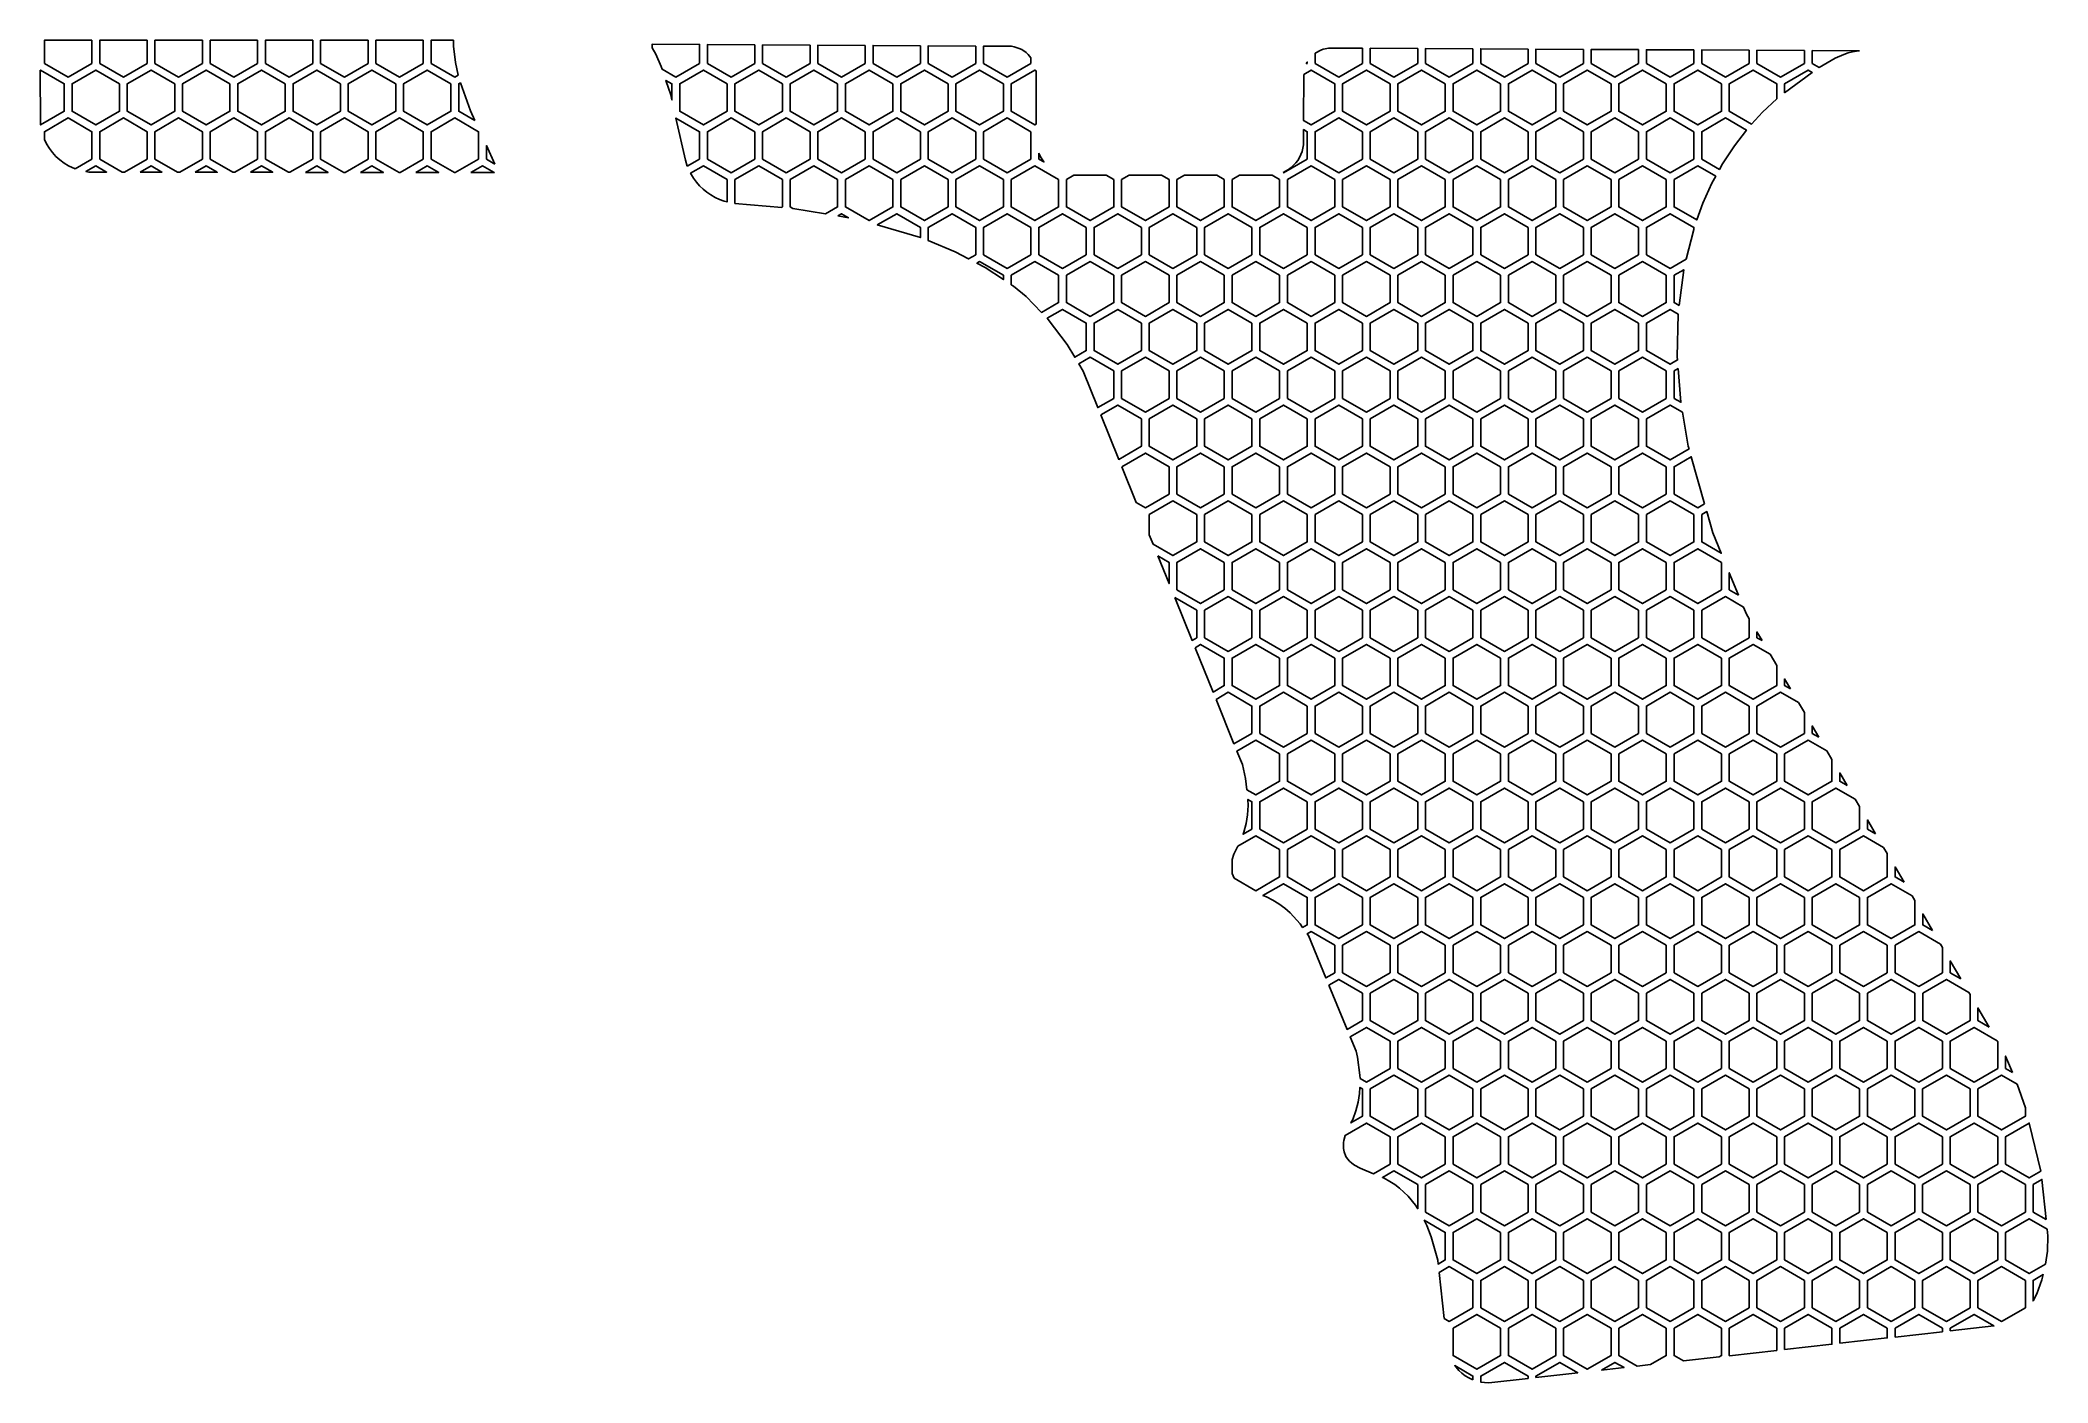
# Model space of a CAD drawing. Header units: millimetres. Extents: x 55 to 183, y -157 to -71.
import ezdxf

# ---------------------------------------------------------------- set-up
doc = ezdxf.new("R2010")
doc.units = ezdxf.units.MM

# ---------------------------------------------------------------- blocks, each defined once
blk = doc.blocks.new('HEX')
blk.add_lwpolyline([(1.516, 0.875), (0, 1.75), (-1.516, 0.875), (-1.516, -0.875), (0, -1.75), (1.516, -0.875)], close=True)

msp = doc.modelspace()

# ---------------------------------------------------------------- linework, layer by layer
for points in [[(58.365, -71.298), (58.365, -72.779), (56.849, -73.654), (55.334, -72.779), (55.334, -71.298), (58.365, -71.298)], [(61.896, -71.298), (61.896, -72.779), (60.38, -73.654), (58.865, -72.779), (58.865, -71.298), (61.896, -71.298)], [(65.427, -71.298), (65.427, -72.779), (63.911, -73.654), (62.396, -72.779), (62.396, -71.298), (65.427, -71.298)], [(68.958, -71.298), (68.958, -72.779), (67.442, -73.654), (65.927, -72.779), (65.927, -71.298), (68.958, -71.298)], [(72.489, -71.298), (72.489, -72.779), (70.973, -73.654), (69.458, -72.779), (69.458, -71.298), (72.489, -71.298)], [(76.02, -71.298), (76.02, -72.779), (74.505, -73.654), (72.989, -72.779), (72.989, -71.298), (76.02, -71.298)], [(79.551, -71.298), (79.551, -72.779), (78.036, -73.654), (76.52, -72.779), (76.52, -71.298), (79.551, -71.298)], [(81.49, -71.298), (81.478, -71.671), (81.6, -72.734), (81.783, -73.529), (81.567, -73.654), (80.051, -72.779), (80.051, -71.298), (81.49, -71.298)], [(94.763, -72.974), (94.416, -72.202), (94.176, -71.788), (94.176, -71.555), (97.207, -71.572), (97.207, -72.779), (95.691, -73.654), (94.823, -73.153), (94.763, -72.974)], [(100.738, -71.593), (100.738, -72.779), (99.222, -73.654), (97.707, -72.779), (97.707, -71.575), (100.738, -71.593)], [(104.269, -71.613), (104.269, -72.779), (102.753, -73.654), (101.238, -72.779), (101.238, -71.596), (104.269, -71.613)], [(107.8, -71.634), (107.8, -72.779), (106.284, -73.654), (104.769, -72.779), (104.769, -71.616), (107.8, -71.634)], [(111.331, -71.654), (111.331, -72.779), (109.815, -73.654), (108.3, -72.779), (108.3, -71.636), (111.331, -71.654)], [(114.862, -71.674), (114.862, -72.779), (113.347, -73.654), (111.831, -72.779), (111.831, -71.657), (114.862, -71.674)], [(117.139, -71.688), (117.315, -71.715), (117.648, -71.82), (117.803, -71.896), (118.085, -72.088), (118.211, -72.203), (118.393, -72.42), (118.393, -72.779), (116.878, -73.654), (115.362, -72.779), (115.362, -71.677), (117.139, -71.688)], [(136.549, -72.137), (136.911, -71.93), (137.075, -71.871), (137.423, -71.801), (139.58, -71.812), (139.58, -72.779), (138.064, -73.654), (136.549, -72.779), (136.549, -72.137)], [(143.111, -71.831), (143.111, -72.779), (141.595, -73.654), (140.08, -72.779), (140.08, -71.815), (143.111, -71.831)], [(146.642, -71.849), (146.642, -72.779), (145.126, -73.654), (143.611, -72.779), (143.611, -71.833), (146.642, -71.849)], [(150.173, -71.867), (150.173, -72.779), (148.657, -73.654), (147.142, -72.779), (147.142, -71.851), (150.173, -71.867)], [(135.991, -72.813), (136.049, -72.699), (136.049, -72.779), (135.991, -72.813)], [(153.704, -71.885), (153.704, -72.779), (152.189, -73.654), (150.673, -72.779), (150.673, -71.869), (153.704, -71.885)], [(157.235, -71.903), (157.235, -72.779), (155.72, -73.654), (154.204, -72.779), (154.204, -71.888), (157.235, -71.903)], [(160.766, -71.921), (160.766, -72.779), (159.251, -73.654), (157.735, -72.779), (157.735, -71.906), (160.766, -71.921)], [(164.297, -71.94), (164.297, -72.779), (162.782, -73.654), (161.266, -72.779), (161.266, -71.924), (164.297, -71.94)], [(167.828, -71.958), (167.828, -72.779), (166.313, -73.654), (164.797, -72.779), (164.797, -71.942), (167.828, -71.958)], [(171.359, -71.976), (171.163, -71.991), (170.903, -72.036), (170.633, -72.109), (170.356, -72.205), (169.79, -72.457), (168.785, -73.043), (168.328, -72.779), (168.328, -71.96), (171.359, -71.976)], [(55.071, -76.623), (55.059, -73.227), (55.084, -73.212), (56.599, -74.087), (56.599, -75.837), (55.084, -76.712), (55.071, -76.623)], [(82.84, -76.428), (81.817, -75.837), (81.817, -74.087), (81.926, -74.024), (82.557, -75.82), (82.84, -76.428)], [(95.368, -74.781), (95.062, -73.869), (95.441, -74.087), (95.441, -75.111), (95.368, -74.781)], [(118.717, -73.255), (118.735, -76.659), (118.643, -76.712), (117.128, -75.837), (117.128, -74.087), (118.643, -73.212), (118.717, -73.255)], [(135.829, -73.484), (136.299, -73.212), (137.814, -74.087), (137.814, -75.837), (136.299, -76.712), (135.816, -76.434), (135.829, -73.484)], [(165.143, -75.904), (164.456, -76.66), (163.032, -75.837), (163.032, -74.087), (164.547, -73.212), (166.063, -74.087), (166.063, -75.049), (165.143, -75.904)], [(166.563, -74.66), (166.563, -74.087), (168.078, -73.212), (168.332, -73.359), (166.563, -74.66)], [(57.295, -79.513), (56.87, -79.322), (56.584, -79.148), (56.316, -78.948), (56.07, -78.724), (55.846, -78.477), (55.646, -78.21), (55.472, -77.924), (55.334, -77.637), (55.334, -77.145), (56.849, -76.27), (58.365, -77.145), (58.365, -78.895), (57.295, -79.513)], [(60.305, -79.727), (58.865, -78.895), (58.865, -77.145), (60.38, -76.27), (61.896, -77.145), (61.896, -78.895), (60.455, -79.727), (60.305, -79.727)], [(63.845, -79.732), (62.396, -78.895), (62.396, -77.145), (63.911, -76.27), (65.427, -77.145), (65.427, -78.895), (63.977, -79.732), (63.845, -79.732)], [(67.385, -79.737), (65.927, -78.895), (65.927, -77.145), (67.442, -76.27), (68.958, -77.145), (68.958, -78.895), (67.5, -79.737), (67.385, -79.737)], [(70.924, -79.742), (69.458, -78.895), (69.458, -77.145), (70.973, -76.27), (72.489, -77.145), (72.489, -78.895), (71.022, -79.742), (70.924, -79.742)], [(74.464, -79.747), (72.989, -78.895), (72.989, -77.145), (74.505, -76.27), (76.02, -77.145), (76.02, -78.895), (74.545, -79.747), (74.464, -79.747)], [(78.003, -79.752), (76.52, -78.895), (76.52, -77.145), (78.036, -76.27), (79.551, -77.145), (79.551, -78.895), (78.068, -79.752), (78.003, -79.752)], [(81.543, -79.757), (80.051, -78.895), (80.051, -77.145), (81.567, -76.27), (83.082, -77.145), (83.082, -78.895), (81.59, -79.757), (81.543, -79.757)], [(96.426, -79.346), (96.3, -78.964), (95.701, -76.276), (97.207, -77.145), (97.207, -78.895), (96.426, -79.346)], [(163.354, -78.039), (162.593, -79.206), (162.403, -79.552), (161.266, -78.895), (161.266, -77.145), (162.782, -76.27), (164.122, -77.044), (163.354, -78.039)], [(84.131, -79.212), (83.582, -78.895), (83.582, -78.029), (84.131, -79.212)], [(134.511, -79.757), (134.861, -79.566), (135.028, -79.441), (135.323, -79.146), (135.448, -78.979), (135.557, -78.799), (135.649, -78.609), (135.722, -78.409), (135.776, -78.201), (135.809, -77.985), (135.813, -77.009), (136.049, -77.145), (136.049, -78.895), (134.533, -79.77), (134.511, -79.757)], [(58.17, -79.724), (57.98, -79.695), (58.615, -79.328), (59.303, -79.726), (58.17, -79.724)], [(61.452, -79.729), (62.146, -79.328), (62.843, -79.731), (61.452, -79.729)], [(64.975, -79.734), (65.677, -79.328), (66.382, -79.736), (64.975, -79.734)], [(68.497, -79.739), (69.208, -79.328), (69.922, -79.741), (68.497, -79.739)], [(72.02, -79.744), (72.739, -79.328), (73.461, -79.746), (72.02, -79.744)], [(75.543, -79.748), (76.27, -79.328), (77.001, -79.75), (75.543, -79.748)], [(79.065, -79.753), (79.801, -79.328), (80.541, -79.755), (79.065, -79.753)], [(82.588, -79.758), (83.332, -79.328), (84.08, -79.76), (82.588, -79.758)], [(98.78, -81.583), (98.485, -81.474), (98.202, -81.342), (97.932, -81.187), (97.676, -81.01), (97.437, -80.813), (97.214, -80.597), (97.009, -80.363), (96.823, -80.113), (96.636, -79.802), (97.457, -79.328), (98.972, -80.203), (98.972, -81.636), (98.78, -81.583)], [(99.472, -81.731), (99.472, -80.203), (100.988, -79.328), (102.503, -80.203), (102.503, -81.953), (102.459, -81.979), (99.472, -81.731)], [(103.179, -82.055), (103.003, -81.953), (103.003, -80.203), (104.519, -79.328), (106.034, -80.203), (106.034, -81.953), (105.262, -82.4), (103.179, -82.055)], [(118.893, -78.528), (119.001, -78.76), (119.215, -79.081), (118.893, -78.895), (118.893, -78.528)], [(161.922, -80.431), (161.344, -81.706), (160.946, -82.788), (159.501, -81.953), (159.501, -80.203), (161.016, -79.328), (162.163, -79.991), (161.922, -80.431)], [(123.209, -79.926), (123.69, -80.203), (123.69, -81.953), (122.174, -82.828), (120.659, -81.953), (120.659, -80.203), (121.139, -79.926), (123.209, -79.926)], [(126.741, -79.926), (127.221, -80.203), (127.221, -81.953), (125.705, -82.828), (124.19, -81.953), (124.19, -80.203), (124.67, -79.926), (126.741, -79.926)], [(130.272, -79.926), (130.752, -80.203), (130.752, -81.953), (129.236, -82.828), (127.721, -81.953), (127.721, -80.203), (128.201, -79.926), (130.272, -79.926)], [(133.803, -79.926), (134.283, -80.203), (134.283, -81.953), (132.768, -82.828), (131.252, -81.953), (131.252, -80.203), (131.732, -79.926), (133.803, -79.926)], [(106.039, -82.528), (106.284, -82.386), (106.728, -82.642), (106.039, -82.528)], [(108.568, -83.107), (109.815, -82.386), (111.331, -83.261), (111.331, -83.916), (108.568, -83.107)], [(113.539, -84.817), (111.831, -84.102), (111.831, -83.261), (113.347, -82.386), (114.862, -83.261), (114.862, -85.011), (114.41, -85.273), (113.539, -84.817)], [(160.275, -85.295), (159.251, -85.886), (157.735, -85.011), (157.735, -83.261), (159.251, -82.386), (160.766, -83.261), (160.766, -83.388), (160.275, -85.295)], [(115.474, -85.83), (114.934, -85.547), (115.112, -85.445), (116.628, -86.32), (116.628, -86.591), (115.474, -85.83)], [(118.085, -87.686), (117.281, -87.022), (117.128, -86.921), (117.128, -86.32), (118.643, -85.445), (120.159, -86.32), (120.159, -88.07), (119.072, -88.697), (118.085, -87.686)], [(159.819, -88.253), (159.501, -88.07), (159.501, -86.32), (160.12, -85.962), (159.819, -88.253)], [(120.699, -90.733), (119.502, -89.138), (119.432, -89.066), (120.409, -88.503), (121.924, -89.378), (121.924, -91.128), (121.187, -91.553), (120.699, -90.733)], [(159.706, -91.531), (159.721, -91.731), (159.251, -92.003), (157.735, -91.128), (157.735, -89.378), (159.251, -88.503), (159.761, -88.797), (159.706, -91.531)], [(121.72, -92.447), (121.443, -91.983), (122.174, -91.561), (123.69, -92.436), (123.69, -94.186), (122.665, -94.777), (121.72, -92.447)], [(159.765, -92.283), (159.938, -94.438), (159.501, -94.186), (159.501, -92.436), (159.765, -92.283)], [(122.854, -95.245), (123.94, -94.619), (125.455, -95.494), (125.455, -97.244), (124.004, -98.082), (122.854, -95.245)], [(160.406, -97.231), (160.46, -97.42), (159.251, -98.119), (157.735, -97.244), (157.735, -95.494), (159.251, -94.619), (160.045, -95.077), (160.406, -97.231)], [(124.193, -98.549), (125.705, -97.677), (127.221, -98.552), (127.221, -100.302), (125.705, -101.177), (125.122, -100.84), (124.193, -98.549)], [(161.454, -100.924), (161.016, -101.177), (159.501, -100.302), (159.501, -98.552), (160.601, -97.917), (161.454, -100.924)], [(125.955, -102.896), (125.955, -101.61), (127.471, -100.735), (128.986, -101.61), (128.986, -103.36), (127.471, -104.235), (126.201, -103.501), (125.955, -102.896)], [(161.98, -102.782), (162.519, -104.083), (161.266, -103.36), (161.266, -101.61), (161.594, -101.42), (161.98, -102.782)], [(126.506, -104.255), (127.221, -104.668), (127.221, -106.018), (126.506, -104.255)], [(163.628, -106.762), (163.032, -106.418), (163.032, -105.322), (163.628, -106.762)], [(127.585, -106.916), (128.986, -107.726), (128.986, -109.476), (128.691, -109.646), (127.585, -106.916)], [(164.132, -107.98), (164.297, -108.261), (164.297, -109.476), (162.782, -110.351), (161.266, -109.476), (161.266, -107.726), (162.782, -106.851), (163.942, -107.52), (164.132, -107.98)], [(128.881, -110.114), (129.236, -109.909), (130.752, -110.784), (130.752, -112.534), (130.031, -112.95), (128.881, -110.114)], [(166.063, -111.263), (166.063, -112.534), (164.547, -113.409), (163.032, -112.534), (163.032, -110.784), (164.547, -109.909), (165.636, -110.537), (166.063, -111.263)], [(165.122, -109.663), (164.797, -109.476), (164.797, -109.111), (165.122, -109.663)], [(166.937, -112.75), (166.563, -112.534), (166.563, -112.114), (166.937, -112.75)], [(130.22, -113.418), (131.002, -112.967), (132.518, -113.842), (132.518, -115.592), (131.37, -116.254), (130.22, -113.418)], [(167.828, -114.266), (167.828, -115.592), (166.313, -116.467), (164.797, -115.592), (164.797, -113.842), (166.313, -112.967), (167.451, -113.624), (167.828, -114.266)], [(168.752, -115.836), (168.328, -115.592), (168.328, -115.116), (168.752, -115.836)], [(132.103, -118.476), (131.909, -117.585), (131.559, -116.722), (132.768, -116.025), (134.283, -116.9), (134.283, -118.65), (132.768, -119.525), (132.197, -119.195), (132.103, -118.476)], [(169.594, -117.268), (169.594, -118.65), (168.078, -119.525), (166.563, -118.65), (166.563, -116.9), (168.078, -116.025), (169.266, -116.71), (169.594, -117.268)], [(171.359, -120.27), (171.359, -121.708), (169.844, -122.583), (168.328, -121.708), (168.328, -119.958), (169.844, -119.083), (171.081, -119.797), (171.359, -120.27)], [(170.567, -118.923), (170.094, -118.65), (170.094, -118.118), (170.567, -118.923)], [(132.001, -121.913), (132.145, -121.356), (132.232, -120.786), (132.267, -120.209), (132.258, -119.808), (132.518, -119.958), (132.518, -121.708), (131.955, -122.032), (132.001, -121.913)], [(172.382, -122.01), (171.859, -121.708), (171.859, -121.12), (172.382, -122.01)], [(131.374, -124.836), (131.252, -124.539), (131.252, -123.653), (131.354, -123.313), (131.613, -122.807), (132.768, -122.141), (134.283, -123.016), (134.283, -124.766), (132.768, -125.641), (131.374, -124.836)], [(173.125, -123.272), (173.125, -124.766), (171.609, -125.641), (170.094, -124.766), (170.094, -123.016), (171.609, -122.141), (172.896, -122.884), (173.125, -123.272)], [(174.198, -125.096), (173.625, -124.766), (173.625, -124.123), (174.198, -125.096)], [(135.59, -127.752), (134.963, -127.065), (134.616, -126.76), (134.246, -126.485), (133.854, -126.245), (133.439, -126.043), (133.222, -125.956), (134.533, -125.199), (136.049, -126.074), (136.049, -127.824), (135.758, -127.991), (135.59, -127.752)], [(174.891, -126.275), (174.891, -127.824), (173.375, -128.699), (171.859, -127.824), (171.859, -126.074), (173.375, -125.199), (174.712, -125.97), (174.891, -126.275)], [(136.124, -128.513), (136.047, -128.402), (136.299, -128.257), (137.814, -129.132), (137.814, -130.882), (137.242, -131.212), (136.124, -128.513)], [(176.656, -129.277), (176.656, -130.882), (175.141, -131.757), (173.625, -130.882), (173.625, -129.132), (175.141, -128.257), (176.527, -129.057), (176.656, -129.277)], [(176.013, -128.183), (175.391, -127.824), (175.391, -127.125), (176.013, -128.183)], [(177.828, -131.27), (177.156, -130.882), (177.156, -130.127), (177.828, -131.27)], [(137.435, -131.678), (138.064, -131.315), (139.58, -132.19), (139.58, -133.94), (138.604, -134.503), (137.435, -131.678)], [(178.422, -132.279), (178.422, -133.94), (176.906, -134.815), (175.391, -133.94), (175.391, -132.19), (176.906, -131.315), (178.342, -132.144), (178.422, -132.279)], [(179.643, -134.356), (178.922, -133.94), (178.922, -133.129), (179.643, -134.356)], [(139.421, -137.432), (139.269, -136.28), (139.179, -135.891), (138.797, -134.969), (139.83, -134.373), (141.345, -135.248), (141.345, -136.998), (139.83, -137.873), (139.426, -137.639), (139.421, -137.432)], [(180.187, -135.281), (180.187, -136.998), (178.672, -137.873), (177.156, -136.998), (177.156, -135.248), (178.672, -134.373), (180.157, -135.23), (180.187, -135.281)], [(181.131, -137.254), (180.687, -136.998), (180.687, -136.211), (181.131, -137.254)], [(138.962, -140.256), (139.168, -139.717), (139.312, -139.16), (139.399, -138.59), (139.422, -138.215), (139.58, -138.306), (139.58, -140.056), (138.848, -140.478), (138.962, -140.256)], [(181.953, -139.512), (181.953, -140.056), (180.437, -140.931), (178.922, -140.056), (178.922, -138.306), (180.437, -137.431), (181.434, -138.006), (181.953, -139.512)], [(139.425, -143.374), (139.066, -143.176), (138.905, -143.06), (138.76, -142.93), (138.634, -142.784), (138.529, -142.62), (138.416, -142.334), (138.375, -142.116), (138.372, -141.738), (138.387, -141.611), (138.467, -141.275), (139.83, -140.489), (141.345, -141.364), (141.345, -143.114), (140.278, -143.73), (139.425, -143.374)], [(182.94, -143.563), (182.203, -143.989), (180.687, -143.114), (180.687, -141.364), (182.203, -140.489), (182.94, -143.563)], [(142.965, -145.74), (142.496, -145.167), (141.951, -144.656), (141.648, -144.425), (141.323, -144.213), (140.976, -144.02), (140.859, -143.972), (141.595, -143.547), (143.111, -144.422), (143.111, -145.969), (142.965, -145.74)], [(183.283, -146.651), (182.453, -146.172), (182.453, -144.422), (183.018, -144.095), (183.283, -146.651)], [(144.39, -149.256), (143.978, -147.75), (143.7, -147.039), (143.533, -146.704), (144.876, -147.48), (144.876, -149.23), (144.417, -149.495), (144.39, -149.256)], [(183.361, -148.684), (183.249, -149.501), (182.203, -150.105), (180.687, -149.23), (180.687, -147.48), (182.203, -146.605), (183.347, -147.265), (183.392, -147.697), (183.361, -148.684)], [(144.477, -150.038), (145.126, -149.663), (146.642, -150.538), (146.642, -152.288), (145.126, -153.163), (144.8, -152.975), (144.477, -150.038)], [(183.016, -150.506), (182.685, -151.399), (182.453, -151.852), (182.453, -150.538), (183.097, -150.166), (183.016, -150.506)], [(157.138, -156.02), (155.97, -155.346), (155.97, -153.596), (157.485, -152.721), (159.001, -153.596), (159.001, -155.346), (158, -155.923), (157.138, -156.02)], [(160.093, -155.688), (159.501, -155.346), (159.501, -153.596), (161.016, -152.721), (162.532, -153.596), (162.532, -155.346), (162.387, -155.43), (160.093, -155.688)], [(163.048, -155.355), (163.032, -155.346), (163.032, -153.596), (164.547, -152.721), (166.063, -153.596), (166.063, -155.016), (163.048, -155.355)], [(166.563, -154.96), (166.563, -153.596), (168.078, -152.721), (169.594, -153.596), (169.594, -154.618), (166.563, -154.96)], [(170.094, -154.562), (170.094, -153.596), (171.609, -152.721), (173.125, -153.596), (173.125, -154.221), (170.094, -154.562)], [(173.625, -154.165), (173.625, -153.596), (175.141, -152.721), (176.656, -153.596), (176.656, -153.823), (173.625, -154.165)], [(177.156, -153.767), (177.156, -153.596), (178.672, -152.721), (179.941, -153.454), (177.156, -153.767)], [(146.642, -156.892), (146.376, -156.768), (146.152, -156.632), (145.942, -156.476), (145.748, -156.3), (145.483, -155.985), (146.642, -156.654), (146.642, -156.892)], [(147.664, -157.087), (147.389, -157.075), (147.142, -157.039), (147.142, -156.654), (148.657, -155.779), (150.173, -156.654), (150.173, -156.804), (147.664, -157.087)], [(150.673, -156.748), (150.673, -156.654), (152.189, -155.779), (153.346, -156.447), (150.673, -156.748)], [(154.856, -156.277), (155.72, -155.779), (156.301, -156.115), (154.856, -156.277)]]:
    msp.add_lwpolyline(points, close=True)

# ---------------------------------------------------------------- block references
for p in [(58.615, -74.962), (62.146, -74.962), (65.677, -74.962), (69.208, -74.962), (72.739, -74.962), (76.27, -74.962), (79.801, -74.962), (97.457, -74.962), (100.988, -74.962), (104.519, -74.962), (108.05, -74.962), (111.581, -74.962), (115.112, -74.962), (139.83, -74.962), (143.361, -74.962), (146.892, -74.962), (150.423, -74.962), (153.954, -74.962), (157.485, -74.962), (161.016, -74.962), (99.222, -78.02), (102.753, -78.02), (106.284, -78.02), (109.815, -78.02), (113.347, -78.02), (116.878, -78.02), (138.064, -78.02), (141.595, -78.02), (145.126, -78.02), (148.657, -78.02), (152.189, -78.02), (155.72, -78.02), (159.251, -78.02), (108.05, -81.078), (111.581, -81.078), (115.112, -81.078), (118.643, -81.078), (136.299, -81.078), (139.83, -81.078), (143.361, -81.078), (146.892, -81.078), (150.423, -81.078), (153.954, -81.078), (157.485, -81.078), (116.878, -84.136), (120.409, -84.136), (123.94, -84.136), (127.471, -84.136), (131.002, -84.136), (134.533, -84.136), (138.064, -84.136), (141.595, -84.136), (145.126, -84.136), (148.657, -84.136), (152.189, -84.136), (155.72, -84.136), (122.174, -87.195), (125.705, -87.195), (129.236, -87.195), (132.768, -87.195), (136.299, -87.195), (139.83, -87.195), (143.361, -87.195), (146.892, -87.195), (150.423, -87.195), (153.954, -87.195), (157.485, -87.195), (123.94, -90.253), (127.471, -90.253), (131.002, -90.253), (134.533, -90.253), (138.064, -90.253), (141.595, -90.253), (145.126, -90.253), (148.657, -90.253), (152.189, -90.253), (155.72, -90.253), (125.705, -93.311), (129.236, -93.311), (132.768, -93.311), (136.299, -93.311), (139.83, -93.311), (143.361, -93.311), (146.892, -93.311), (150.423, -93.311), (153.954, -93.311), (157.485, -93.311), (127.471, -96.369), (131.002, -96.369), (134.533, -96.369), (138.064, -96.369), (141.595, -96.369), (145.126, -96.369), (148.657, -96.369), (152.189, -96.369), (155.72, -96.369), (129.236, -99.427), (132.768, -99.427), (136.299, -99.427), (139.83, -99.427), (143.361, -99.427), (146.892, -99.427), (150.423, -99.427), (153.954, -99.427), (157.485, -99.427), (131.002, -102.485), (134.533, -102.485), (138.064, -102.485), (141.595, -102.485), (145.126, -102.485), (148.657, -102.485), (152.189, -102.485), (155.72, -102.485), (159.251, -102.485), (129.236, -105.543), (132.768, -105.543), (136.299, -105.543), (139.83, -105.543), (143.361, -105.543), (146.892, -105.543), (150.423, -105.543), (153.954, -105.543), (157.485, -105.543), (161.016, -105.543), (131.002, -108.601), (134.533, -108.601), (138.064, -108.601), (141.595, -108.601), (145.126, -108.601), (148.657, -108.601), (152.189, -108.601), (155.72, -108.601), (159.251, -108.601), (132.768, -111.659), (136.299, -111.659), (139.83, -111.659), (143.361, -111.659), (146.892, -111.659), (150.423, -111.659), (153.954, -111.659), (157.485, -111.659), (161.016, -111.659), (134.533, -114.717), (138.064, -114.717), (141.595, -114.717), (145.126, -114.717), (148.657, -114.717), (152.189, -114.717), (155.72, -114.717), (159.251, -114.717), (162.782, -114.717), (136.299, -117.775), (139.83, -117.775), (143.361, -117.775), (146.892, -117.775), (150.423, -117.775), (153.954, -117.775), (157.485, -117.775), (161.016, -117.775), (164.547, -117.775), (134.533, -120.833), (138.064, -120.833), (141.595, -120.833), (145.126, -120.833), (148.657, -120.833), (152.189, -120.833), (155.72, -120.833), (159.251, -120.833), (162.782, -120.833), (166.313, -120.833), (136.299, -123.891), (139.83, -123.891), (143.361, -123.891), (146.892, -123.891), (150.423, -123.891), (153.954, -123.891), (157.485, -123.891), (161.016, -123.891), (164.547, -123.891), (168.078, -123.891), (138.064, -126.949), (141.595, -126.949), (145.126, -126.949), (148.657, -126.949), (152.189, -126.949), (155.72, -126.949), (159.251, -126.949), (162.782, -126.949), (166.313, -126.949), (169.844, -126.949), (139.83, -130.007), (143.361, -130.007), (146.892, -130.007), (150.423, -130.007), (153.954, -130.007), (157.485, -130.007), (161.016, -130.007), (164.547, -130.007), (168.078, -130.007), (171.609, -130.007), (141.595, -133.065), (145.126, -133.065), (148.657, -133.065), (152.189, -133.065), (155.72, -133.065), (159.251, -133.065), (162.782, -133.065), (166.313, -133.065), (169.844, -133.065), (173.375, -133.065), (143.361, -136.123), (146.892, -136.123), (150.423, -136.123), (153.954, -136.123), (157.485, -136.123), (161.016, -136.123), (164.547, -136.123), (168.078, -136.123), (171.609, -136.123), (175.141, -136.123), (141.595, -139.181), (145.126, -139.181), (148.657, -139.181), (152.189, -139.181), (155.72, -139.181), (159.251, -139.181), (162.782, -139.181), (166.313, -139.181), (169.844, -139.181), (173.375, -139.181), (176.906, -139.181), (143.361, -142.239), (146.892, -142.239), (150.423, -142.239), (153.954, -142.239), (157.485, -142.239), (161.016, -142.239), (164.547, -142.239), (168.078, -142.239), (171.609, -142.239), (175.141, -142.239), (178.672, -142.239), (145.126, -145.297), (148.657, -145.297), (152.189, -145.297), (155.72, -145.297), (159.251, -145.297), (162.782, -145.297), (166.313, -145.297), (169.844, -145.297), (173.375, -145.297), (176.906, -145.297), (180.437, -145.297), (146.892, -148.355), (150.423, -148.355), (153.954, -148.355), (157.485, -148.355), (161.016, -148.355), (164.547, -148.355), (168.078, -148.355), (171.609, -148.355), (175.141, -148.355), (178.672, -148.355), (148.657, -151.413), (152.189, -151.413), (155.72, -151.413), (159.251, -151.413), (162.782, -151.413), (166.313, -151.413), (169.844, -151.413), (173.375, -151.413), (176.906, -151.413), (180.437, -151.413), (146.892, -154.471), (150.423, -154.471), (153.954, -154.471)]:
    msp.add_blockref('HEX', p)

doc.saveas('drawing.dxf')
